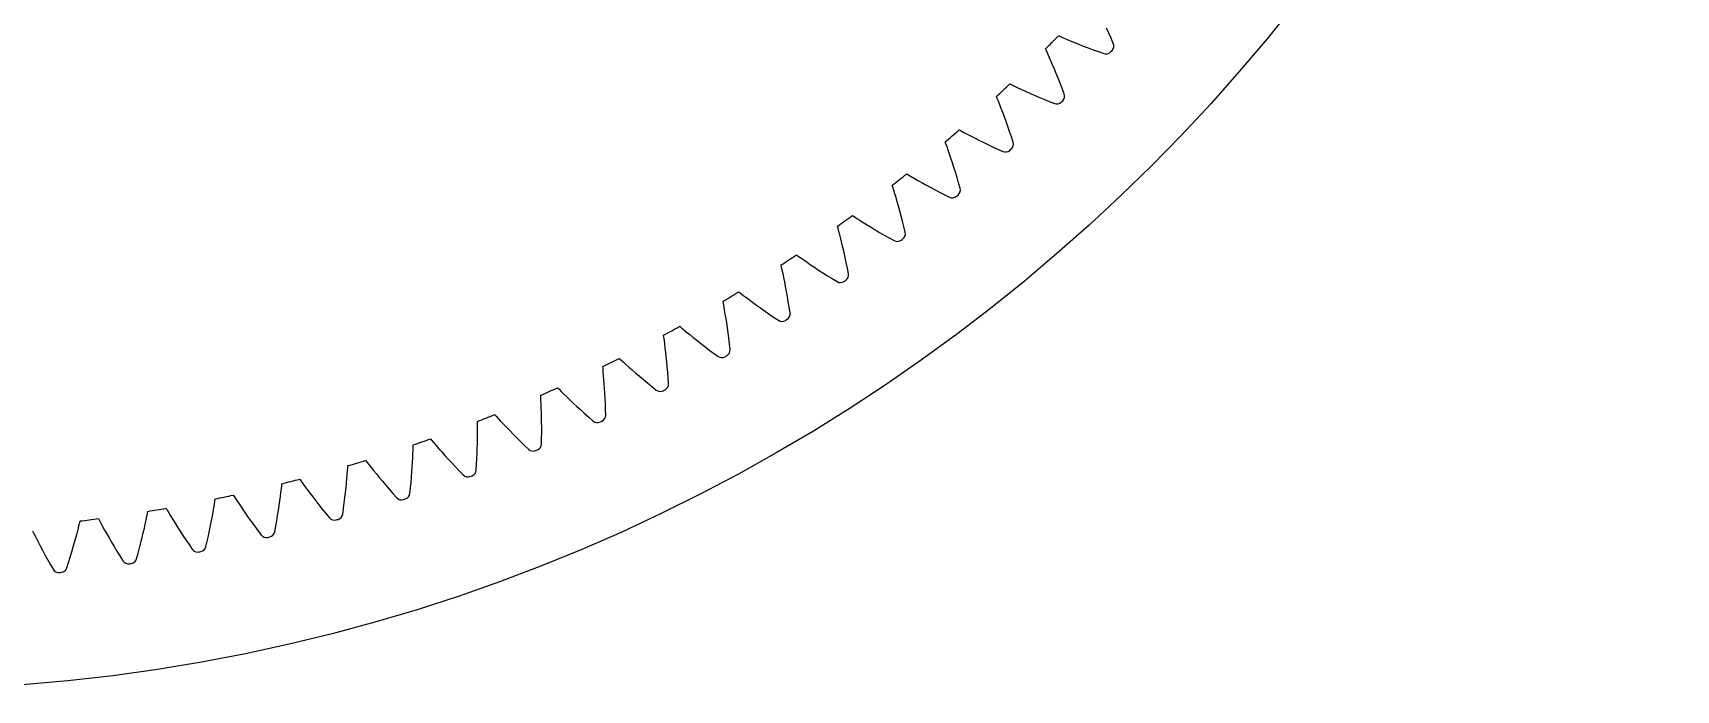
# Model space of a CAD drawing. Header units: millimetres. Extents: x -82 to 82, y -82 to 82.
# Drawn here: x 6.8 to 82.4, y -82.4 to -52.2 of the extents above; entities that cross this region are included whole.
import ezdxf

# ---------------------------------------------------------------- set-up
doc = ezdxf.new("R2010")
doc.units = ezdxf.units.MM

msp = doc.modelspace()

# ---------------------------------------------------------------- linework, layer by layer
at = {"layer": 'outer'}
msp.add_circle((0, 0), 82.428227, dxfattribs=at)
at = {"layer": 'output_ring'}
for p, q in [((56.32638, -52.171796), (56.2258, -51.946476)), ((53.457093, -52.989823), (53.415978, -52.900843)), ((54.0079, -52.296391), (54.097722, -52.335634)), ((54.097722, -52.335634), (54.229525, -52.392505)), ((54.229525, -52.392505), (54.384237, -52.458197)), ((54.384237, -52.458197), (54.556345, -52.529958)), ((54.556345, -52.529958), (54.742964, -52.606243)), ((54.742964, -52.606243), (54.942291, -52.686012)), ((54.942291, -52.686012), (55.15308, -52.768499)), ((55.15308, -52.768499), (55.374419, -52.853105)), ((55.374419, -52.853105), (55.60561, -52.939339)), ((56.428757, -52.406321), (56.32638, -52.171796)), ((56.532985, -52.649156), (56.428757, -52.406321)), ((53.516712, -53.120406), (53.457093, -52.989823)), ((53.585629, -53.273708), (53.516712, -53.120406)), ((53.66098, -53.444275), (53.585629, -53.273708)), ((53.741155, -53.629256), (53.66098, -53.444275)), ((53.825081, -53.826868), (53.741155, -53.629256)), ((55.60561, -52.939339), (55.8461, -53.026788)), ((55.8461, -53.026788), (56.095001, -53.115562)), ((53.911965, -54.035884), (53.825081, -53.826868)), ((54.001188, -54.255402), (53.911965, -54.035884)), ((54.092244, -54.484737), (54.001188, -54.255402)), ((51.191219, -55.181892), (51.153865, -55.091269)), ((51.245317, -55.314858), (51.191219, -55.181892)), ((51.770581, -54.512134), (51.85868, -54.555105)), ((51.85868, -54.555105), (51.987986, -54.617445)), ((51.987986, -54.617445), (52.139811, -54.689558)), ((52.139811, -54.689558), (52.308763, -54.768463)), ((52.308763, -54.768463), (52.492025, -54.852495)), ((52.492025, -54.852495), (52.687836, -54.940541)), ((52.687836, -54.940541), (52.894986, -55.031783)), ((52.894986, -55.031783), (53.112588, -55.125584)), ((53.112588, -55.125584), (53.339965, -55.221423)), ((54.184711, -54.723343), (54.092244, -54.484737)), ((54.278678, -54.97033), (54.184711, -54.723343)), ((51.307754, -55.470911), (51.245317, -55.314858)), ((51.375896, -55.644484), (51.307754, -55.470911)), ((51.448255, -55.83266), (51.375896, -55.644484)), ((51.523832, -56.033614), (51.448255, -55.83266)), ((53.339965, -55.221423), (53.576582, -55.318866)), ((53.576582, -55.318866), (53.821547, -55.417985)), ((49.442438, -56.632245), (49.528661, -56.678867)), ((49.528661, -56.678867), (49.655243, -56.746567)), ((51.601887, -56.246084), (51.523832, -56.033614)), ((51.681839, -56.469146), (51.601887, -56.246084)), ((51.763212, -56.702093), (51.681839, -56.469146)), ((48.835538, -57.277154), (48.802012, -57.185046)), ((48.88402, -57.412268), (48.835538, -57.277154)), ((48.939868, -57.570799), (48.88402, -57.412268)), ((49.655243, -56.746567), (49.803915, -56.824974)), ((49.803915, -56.824974), (49.969414, -56.910886)), ((49.969414, -56.910886), (50.148996, -57.002518)), ((50.148996, -57.002518), (50.340949, -57.098687)), ((50.340949, -57.098687), (50.544096, -57.198523)), ((50.544096, -57.198523), (50.757579, -57.301354)), ((50.757579, -57.301354), (50.980744, -57.406631)), ((50.980744, -57.406631), (51.213073, -57.513897)), ((51.845606, -56.944362), (51.763212, -56.702093)), ((51.929148, -57.195066), (51.845606, -56.944362)), ((49.000681, -57.747074), (48.939868, -57.570799)), ((49.065097, -57.938115), (49.000681, -57.747074)), ((49.132193, -58.142057), (49.065097, -57.938115)), ((49.201282, -58.357609), (49.132193, -58.142057)), ((51.213073, -57.513897), (51.453672, -57.623187)), ((47.027556, -58.653003), (47.111751, -58.703195)), ((47.111751, -58.703195), (47.235387, -58.776136)), ((47.235387, -58.776136), (47.380645, -58.860701)), ((47.380645, -58.860701), (47.542402, -58.953467)), ((47.542402, -58.953467), (47.717989, -59.052539)), ((49.271823, -58.583824), (49.201282, -58.357609)), ((49.34337, -58.819974), (49.271823, -58.583824)), ((49.415546, -59.06548), (49.34337, -58.819974)), ((46.394182, -59.271932), (46.364543, -59.178501)), ((46.436964, -59.408958), (46.394182, -59.271932)), ((46.486125, -59.569689), (46.436964, -59.408958)), ((46.539503, -59.748355), (46.486125, -59.569689)), ((47.717989, -59.052539), (47.905746, -59.156662)), ((47.905746, -59.156662), (48.104535, -59.264918)), ((48.104535, -59.264918), (48.313525, -59.376597)), ((48.313525, -59.376597), (48.532085, -59.491127)), ((48.532085, -59.491127), (48.759718, -59.608028)), ((48.759718, -59.608028), (48.99553, -59.727298)), ((49.488516, -59.319464), (49.415546, -59.06548)), ((46.595862, -59.941926), (46.539503, -59.748355)), ((46.654359, -60.148499), (46.595862, -59.941926)), ((46.714361, -60.366755), (46.654359, -60.148499)), ((46.775367, -60.595726), (46.714361, -60.366755)), ((43.871436, -61.162728), (43.845735, -61.068137)), ((43.908442, -61.301425), (43.871436, -61.162728)), ((44.530172, -60.570864), (44.612191, -60.624537)), ((44.612191, -60.624537), (44.732665, -60.702592)), ((44.732665, -60.702592), (44.874254, -60.793165)), ((44.874254, -60.793165), (45.031984, -60.892624)), ((45.031984, -60.892624), (45.203269, -60.998962)), ((45.203269, -60.998962), (45.386501, -61.110856)), ((45.386501, -61.110856), (45.580581, -61.227341)), ((45.580581, -61.227341), (45.784712, -61.347674)), ((46.836963, -60.834664), (46.775367, -60.595726)), ((46.898794, -61.082978), (46.836963, -60.834664)), ((46.961065, -61.339794), (46.898794, -61.082978)), ((43.950829, -61.464073), (43.908442, -61.301425)), ((43.996678, -61.644818), (43.950829, -61.464073)), ((44.044882, -61.840579), (43.996678, -61.644818)), ((44.094677, -62.04942), (44.044882, -61.840579)), ((45.784712, -61.347674), (45.998284, -61.471256)), ((45.998284, -61.471256), (46.220823, -61.597587)), ((46.220823, -61.597587), (46.451433, -61.726627)), ((41.954667, -62.382463), (42.034367, -62.439524)), ((42.034367, -62.439524), (42.151466, -62.522555)), ((42.151466, -62.522555), (42.289138, -62.618978)), ((42.289138, -62.618978), (42.442565, -62.724955)), ((42.442565, -62.724955), (42.609246, -62.838372)), ((44.145487, -62.269998), (44.094677, -62.04942)), ((44.196852, -62.501322), (44.145487, -62.269998)), ((44.248387, -62.74263), (44.196852, -62.501322)), ((44.299766, -62.993316), (44.248387, -62.74263)), ((41.271724, -62.946223), (41.250007, -62.850639)), ((41.30289, -63.086348), (41.271724, -62.946223)), ((41.338428, -63.250628), (41.30289, -63.086348)), ((41.376669, -63.433134), (41.338428, -63.250628)), ((41.416633, -63.630743), (41.376669, -63.433134)), ((42.609246, -62.838372), (42.787632, -62.95784)), ((42.787632, -62.95784), (42.976665, -63.082351)), ((42.976665, -63.082351), (43.175577, -63.211127)), ((43.175577, -63.211127), (43.383787, -63.343544)), ((43.383787, -63.343544), (43.60084, -63.479082)), ((43.60084, -63.479082), (43.825844, -63.617666)), ((44.351228, -63.252514), (44.299766, -62.993316)), ((39.305559, -64.084622), (39.3828, -64.14497)), ((39.3828, -64.14497), (39.496319, -64.232833)), ((39.496319, -64.232833), (39.629833, -64.334936)), ((41.457639, -63.841486), (41.416633, -63.630743)), ((41.499167, -64.063998), (41.457639, -63.841486)), ((41.5408, -64.29727), (41.499167, -64.063998)), ((38.599608, -64.619288), (38.581912, -64.522879)), ((38.624878, -64.760596), (38.599608, -64.619288)), ((38.653506, -64.92622), (38.624878, -64.760596)), ((38.684071, -65.110168), (38.653506, -64.92622)), ((39.629833, -64.334936), (39.778687, -64.447244)), ((39.778687, -64.447244), (39.940473, -64.567542)), ((39.940473, -64.567542), (40.113699, -64.694376)), ((40.113699, -64.694376), (40.297352, -64.826693)), ((40.297352, -64.826693), (40.490697, -64.963685)), ((40.490697, -64.963685), (40.693179, -65.104705)), ((41.582185, -64.540525), (41.5408, -64.29727)), ((41.623022, -64.793142), (41.582185, -64.540525)), ((41.663584, -65.054268), (41.623022, -64.793142)), ((36.587496, -65.674355), (36.662142, -65.737885)), ((36.662142, -65.737885), (36.771882, -65.830424)), ((38.715724, -65.309277), (38.684071, -65.110168)), ((38.747869, -65.521552), (38.715724, -65.309277)), ((38.780044, -65.745607), (38.747869, -65.521552)), ((38.811871, -65.980419), (38.780044, -65.745607)), ((40.693179, -65.104705), (40.904367, -65.249214)), ((40.904367, -65.249214), (41.12337, -65.397098)), ((35.859774, -66.17899), (35.846131, -66.081924)), ((35.879105, -66.321232), (35.859774, -66.17899)), ((35.900772, -66.48791), (35.879105, -66.321232)), ((35.923607, -66.672976), (35.900772, -66.48791)), ((36.771882, -65.830424), (36.901003, -65.938028)), ((36.901003, -65.938028), (37.045024, -66.056472)), ((37.045024, -66.056472), (37.20163, -66.183439)), ((37.20163, -66.183439), (37.369394, -66.317415)), ((37.369394, -66.317415), (37.547344, -66.457307)), ((37.547344, -66.457307), (37.734783, -66.602276)), ((38.843034, -66.225193), (38.811871, -65.980419)), ((38.873256, -66.479298), (38.843034, -66.225193)), ((38.902848, -66.741894), (38.873256, -66.479298)), ((33.805246, -67.148873), (33.877166, -67.215473)), ((33.877166, -67.215473), (33.982935, -67.312526)), ((35.946896, -66.873235), (35.923607, -66.672976)), ((35.970123, -67.086671), (35.946896, -66.873235)), ((35.992887, -67.311877), (35.970123, -67.086671)), ((37.734783, -66.602276), (37.931182, -66.751651)), ((37.931182, -66.751651), (38.136133, -66.904876)), ((38.136133, -66.904876), (38.348751, -67.061802)), ((33.057031, -67.622591), (33.047464, -67.525039)), ((33.070388, -67.765518), (33.057031, -67.622591)), ((33.085057, -67.932957), (33.070388, -67.765518)), ((33.100122, -68.118817), (33.085057, -67.932957)), ((33.982935, -67.312526), (34.107437, -67.425443)), ((34.107437, -67.425443), (34.246371, -67.549814)), ((34.246371, -67.549814), (34.397523, -67.683228)), ((34.397523, -67.683228), (34.559529, -67.824111)), ((34.559529, -67.824111), (34.731466, -67.971332)), ((34.731466, -67.971332), (34.912669, -68.124023)), ((36.014853, -67.547815), (35.992887, -67.311877)), ((36.035739, -67.79368), (36.014853, -67.547815)), ((36.055294, -68.048828), (36.035739, -67.79368)), ((30.96369, -68.505589), (31.032758, -68.575142)), ((31.032758, -68.575142), (31.13437, -68.676539)), ((31.13437, -68.676539), (31.254034, -68.794571)), ((31.254034, -68.794571), (31.387639, -68.92465)), ((33.115004, -68.319876), (33.100122, -68.118817)), ((33.129273, -68.534097), (33.115004, -68.319876)), ((33.142586, -68.760059), (33.129273, -68.534097)), ((33.154653, -68.99671), (33.142586, -68.760059)), ((34.912669, -68.124023), (35.102641, -68.281491)), ((35.102641, -68.281491), (35.300996, -68.443165)), ((35.300996, -68.443165), (35.506856, -68.608856)), ((36.073863, -68.312432), (36.055294, -68.048828)), ((30.196294, -68.94756), (30.190821, -68.849692)), ((30.203655, -69.09092), (30.196294, -68.94756)), ((30.211298, -69.258827), (30.203655, -69.09092)), ((30.218567, -69.445154), (30.211298, -69.258827)), ((30.225017, -69.64666), (30.218567, -69.445154)), ((31.387639, -68.92465), (31.533072, -69.064277)), ((31.533072, -69.064277), (31.689036, -69.211821)), ((31.689036, -69.211821), (31.854656, -69.366112)), ((31.854656, -69.366112), (32.029307, -69.526257)), ((32.029307, -69.526257), (32.212518, -69.691543)), ((33.165225, -69.243233), (33.154653, -68.99671)), ((33.174078, -69.498976), (33.165225, -69.243233)), ((33.181593, -69.763127), (33.174078, -69.498976)), ((27.282582, -70.151571), (27.281212, -70.05356)), ((27.283933, -70.295113), (27.282582, -70.151571)), ((27.284539, -70.463193), (27.283933, -70.295113)), ((28.067814, -69.742122), (28.133908, -69.814507)), ((28.133908, -69.814507), (28.231185, -69.92007)), ((28.231185, -69.92007), (28.345801, -70.043009)), ((28.345801, -70.043009), (28.473842, -70.178569)), ((28.473842, -70.178569), (28.6133, -70.324164)), ((30.230303, -69.861291), (30.225017, -69.64666)), ((30.234142, -70.087612), (30.230303, -69.861291)), ((30.236289, -70.324561), (30.234142, -70.087612)), ((32.212518, -69.691543), (32.403928, -69.861381)), ((32.403928, -69.861381), (32.60267, -70.035547)), ((25.122696, -70.856305), (25.185702, -70.931393)), ((25.185702, -70.931393), (25.278473, -71.040937)), ((25.278473, -71.040937), (25.387841, -71.168569)), ((27.278299, -71.065924), (27.282005, -70.851261)), ((27.282005, -70.851261), (27.283999, -70.649661)), ((27.283999, -70.649661), (27.284539, -70.463193)), ((28.6133, -70.324164), (28.762949, -70.478109)), ((28.762949, -70.478109), (28.921963, -70.639201)), ((28.921963, -70.639201), (29.089754, -70.806519)), ((29.089754, -70.806519), (29.265884, -70.979332)), ((29.265884, -70.979332), (29.450014, -71.157036)), ((30.23111, -71.091434), (30.234664, -70.8272)), ((30.234664, -70.8272), (30.236527, -70.57131)), ((30.236527, -70.57131), (30.236289, -70.324561)), ((24.291131, -71.931564), (24.301566, -71.730225)), ((24.301566, -71.730225), (24.309914, -71.543942)), ((24.309914, -71.543942), (24.316347, -71.375985)), ((24.316347, -71.375985), (24.321008, -71.232512)), ((24.321008, -71.232512), (24.323744, -71.13453)), ((25.387841, -71.168569), (25.510092, -71.309372)), ((25.510092, -71.309372), (25.643331, -71.460678)), ((25.643331, -71.460678), (25.786402, -71.620755)), ((25.786402, -71.620755), (25.938531, -71.788365)), ((25.938531, -71.788365), (26.099168, -71.962562)), ((27.242207, -72.031169), (27.254785, -71.775582)), ((27.254785, -71.775582), (27.264879, -71.529038)), ((27.264879, -71.529038), (27.272657, -71.292208)), ((27.272657, -71.292208), (27.278299, -71.065924)), ((29.450014, -71.157036), (29.641288, -71.339373)), ((21.276499, -72.684949), (21.292641, -72.49918)), ((21.292641, -72.49918), (21.306101, -72.331639)), ((21.306101, -72.331639), (21.316766, -72.188487)), ((21.316766, -72.188487), (21.323603, -72.090705)), ((22.133506, -71.846181), (22.193311, -71.923842)), ((22.193311, -71.923842), (22.281413, -72.037175)), ((22.281413, -72.037175), (22.385341, -72.169274)), ((22.385341, -72.169274), (22.501589, -72.315073)), ((22.501589, -72.315073), (22.628375, -72.471826)), ((22.628375, -72.471826), (22.764617, -72.637754)), ((24.245638, -72.60803), (24.263326, -72.371733)), ((24.263326, -72.371733), (24.278439, -72.145884)), ((24.278439, -72.145884), (24.291131, -71.931564)), ((26.099168, -71.962562), (26.267906, -72.142599)), ((26.267906, -72.142599), (26.444434, -72.327858)), ((26.444434, -72.327858), (26.627904, -72.518044)), ((27.227592, -72.295022), (27.242207, -72.031169)), ((18.214106, -73.51216), (18.238013, -73.327229)), ((18.238013, -73.327229), (18.258478, -73.160399)), ((18.258478, -73.160399), (18.275128, -73.017819)), ((18.275128, -73.017819), (18.286053, -72.920409)), ((19.105485, -72.710015), (19.161986, -72.790112)), ((19.161986, -72.790112), (19.245265, -72.907035)), ((19.245265, -72.907035), (19.343569, -73.04337)), ((19.343569, -73.04337), (19.45361, -73.193909)), ((19.45361, -73.193909), (19.573721, -73.355834)), ((21.183862, -73.559642), (21.21143, -73.324293)), ((21.21143, -73.324293), (21.235987, -73.099275)), ((21.235987, -73.099275), (21.257642, -72.885675)), ((21.257642, -72.885675), (21.276499, -72.684949)), ((22.764617, -72.637754), (22.909594, -72.811587)), ((22.909594, -72.811587), (23.062796, -72.992359)), ((23.062796, -72.992359), (23.223847, -73.179303)), ((23.223847, -73.179303), (23.392461, -73.371792)), ((24.176308, -73.37178), (24.201959, -73.10877)), ((24.201959, -73.10877), (24.225229, -72.853934)), ((24.225229, -72.853934), (24.245638, -72.60803)), ((12.954262, -74.053716), (13.003862, -74.138261)), ((15.11976, -74.210405), (15.151389, -74.026637)), ((15.151389, -74.026637), (15.178822, -73.860811)), ((15.178822, -73.860811), (15.201429, -73.719053)), ((15.201429, -73.719053), (15.216423, -73.622186)), ((16.043947, -73.44629), (16.097044, -73.528684)), ((16.097044, -73.528684), (16.175354, -73.648991)), ((16.175354, -73.648991), (16.267863, -73.789323)), ((16.267863, -73.789323), (16.371503, -73.944338)), ((16.371503, -73.944338), (16.484728, -74.111151)), ((18.122321, -74.148218), (18.156279, -73.924425)), ((18.156279, -73.924425), (18.18686, -73.711919)), ((18.18686, -73.711919), (18.214106, -73.51216)), ((19.573721, -73.355834), (19.702895, -73.527322)), ((19.702895, -73.527322), (19.840465, -73.707073)), ((19.840465, -73.707073), (19.985963, -73.894102)), ((19.985963, -73.894102), (20.139044, -74.087626)), ((20.139044, -74.087626), (20.29945, -74.287007)), ((21.08261, -74.319819), (21.119252, -74.058115)), ((21.119252, -74.058115), (21.153173, -73.804476)), ((21.153173, -73.804476), (21.183862, -73.559642)), ((23.392461, -73.371792), (23.567807, -73.569494)), ((8.945075, -74.871901), (8.979464, -74.732532)), ((8.979464, -74.732532), (9.002511, -74.63726)), ((9.841851, -74.531227), (9.887868, -74.617774)), ((9.887868, -74.617774), (9.955836, -74.744213)), ((9.955836, -74.744213), (10.036278, -74.891794)), ((11.955022, -74.975238), (11.998888, -74.778459)), ((11.998888, -74.778459), (12.038185, -74.596178)), ((12.038185, -74.596178), (12.072538, -74.431645)), ((12.072538, -74.431645), (12.101061, -74.290958)), ((12.101061, -74.290958), (12.120098, -74.194805)), ((13.003862, -74.138261), (13.077066, -74.261742)), ((13.077066, -74.261742), (13.163617, -74.405825)), ((13.163617, -74.405825), (13.260675, -74.565044)), ((13.260675, -74.565044), (13.366815, -74.736451)), ((13.366815, -74.736451), (13.481186, -74.918147)), ((14.954255, -75.074278), (15.001419, -74.842061)), ((15.001419, -74.842061), (15.044719, -74.619887)), ((15.044719, -74.619887), (15.084173, -74.408848)), ((15.084173, -74.408848), (15.11976, -74.210405)), ((16.484728, -74.111151), (16.606607, -74.287898)), ((16.606607, -74.287898), (16.73653, -74.473252)), ((16.73653, -74.473252), (16.874068, -74.666209)), ((16.874068, -74.666209), (17.018911, -74.865974)), ((17.999495, -74.877535), (18.044007, -74.62554)), ((18.044007, -74.62554), (18.084922, -74.382206)), ((18.084922, -74.382206), (18.122321, -74.148218)), ((20.29945, -74.287007), (20.466363, -74.491879)), ((6.81714, -75.095556), (6.891331, -75.246376)), ((6.891331, -75.246376), (6.974726, -75.413158)), ((6.974726, -75.413158), (7.066151, -75.592846)), ((7.066151, -75.592846), (7.164917, -75.783475)), ((8.747924, -75.617094), (8.804898, -75.410097)), ((8.804898, -75.410097), (8.856966, -75.215327)), ((8.856966, -75.215327), (8.903862, -75.034851)), ((8.903862, -75.034851), (8.945075, -74.871901)), ((10.036278, -74.891794), (10.126583, -75.054937)), ((10.126583, -75.054937), (10.225452, -75.230639)), ((10.225452, -75.230639), (10.332115, -75.416965)), ((10.332115, -75.416965), (10.446072, -75.612541)), ((11.797353, -75.634644), (11.8542, -75.404606)), ((11.8542, -75.404606), (11.906766, -75.18444)), ((11.906766, -75.18444), (11.955022, -74.975238)), ((13.481186, -74.918147), (13.603233, -75.108779)), ((13.603233, -75.108779), (13.73257, -75.307327)), ((13.73257, -75.307327), (13.868921, -75.512982)), ((13.868921, -75.512982), (14.01208, -75.725087)), ((14.789748, -75.823317), (14.848161, -75.565596)), ((14.848161, -75.565596), (14.903186, -75.315686)), ((14.903186, -75.315686), (14.954255, -75.074278)), ((17.018911, -74.865974), (17.170827, -75.071898)), ((17.170827, -75.071898), (17.329014, -75.283579)), ((17.951926, -75.137476), (17.999495, -74.877535)), ((7.164917, -75.783475), (7.270584, -75.983652)), ((7.270584, -75.983652), (7.382854, -76.192325)), ((7.382854, -76.192325), (7.501517, -76.408669)), ((8.47292, -76.543039), (8.548665, -76.298609)), ((8.548665, -76.298609), (8.619755, -76.062322)), ((8.619755, -76.062322), (8.686185, -75.834866)), ((8.686185, -75.834866), (8.747924, -75.617094)), ((10.446072, -75.612541), (10.566981, -75.81633)), ((10.566981, -75.81633), (10.6946, -76.027515)), ((10.6946, -76.027515), (10.828752, -76.245428)), ((10.828752, -76.245428), (10.968672, -76.469603)), ((11.601624, -76.376137), (11.670778, -76.121088)), ((11.670778, -76.121088), (11.73622, -75.873702)), ((11.73622, -75.873702), (11.797353, -75.634644)), ((14.01208, -75.725087), (14.161265, -75.943206)), ((7.501517, -76.408669), (7.626426, -76.632009)), ((7.626426, -76.632009), (7.756835, -76.861847)), ((8.393147, -76.794968), (8.47292, -76.543039))]:
    msp.add_line(p, q, dxfattribs=at)
for centre, radius, start, end in [((0, 0), 75.178227, 315.277612, 315.922388), ((56.255849, -52.76403), 0.3, 316.834511, 22.51415), ((56.192246, -52.83176), 0.3, 251.08585, 316.765489), ((0, 0), 77.428227, 316.765489, 316.834511), ((0, 0), 75.178227, 312.877612, 313.522388), ((53.996975, -55.073497), 0.3, 314.434511, 20.11415), ((53.930591, -55.138505), 0.3, 248.68585, 314.365489), ((0, 0), 77.428227, 314.365489, 314.434511), ((0, 0), 75.178227, 310.477612, 311.122388), ((51.643372, -57.286347), 0.3, 312.034511, 17.71415), ((51.574324, -57.348518), 0.3, 246.28585, 311.965489), ((0, 0), 77.428227, 311.965489, 312.034511), ((0, 0), 75.178227, 308.077612, 308.722388), ((49.127578, -59.457922), 0.3, 243.88585, 309.565489), ((0, 0), 77.428227, 309.565489, 309.634511), ((49.199169, -59.398697), 0.3, 309.634511, 15.31415), ((0, 0), 75.178227, 305.677612, 306.322388), ((46.594645, -61.463017), 0.3, 241.48585, 307.165489), ((0, 0), 77.428227, 307.165489, 307.234511), ((46.668653, -61.406842), 0.3, 307.234511, 12.91415), ((0, 0), 75.178227, 303.277612, 303.922388), ((44.056265, -63.307258), 0.3, 304.834511, 10.51415), ((0, 0), 75.178227, 300.877612, 301.522388), ((43.97997, -63.360284), 0.3, 239.08585, 304.765489), ((0, 0), 77.428227, 304.765489, 304.834511), ((0, 0), 75.178227, 298.477612, 299.122388), ((41.288139, -65.146397), 0.3, 236.68585, 302.365489), ((0, 0), 77.428227, 302.365489, 302.434511), ((41.366588, -65.096611), 0.3, 302.434511, 8.11415), ((0, 0), 75.178227, 296.077612, 296.722388), ((38.523874, -66.81822), 0.3, 234.28585, 299.965489), ((0, 0), 77.428227, 299.965489, 300.034511), ((38.604339, -66.771763), 0.3, 300.034511, 5.71415), ((0, 0), 75.178227, 293.677612, 294.322388), ((35.692025, -68.372822), 0.3, 231.88585, 297.565489), ((0, 0), 77.428227, 297.565489, 297.634511), ((35.774365, -68.329775), 0.3, 297.634511, 3.31415), ((0, 0), 75.178227, 291.277612, 291.922388), ((32.797561, -69.807474), 0.3, 229.48585, 295.165489), ((0, 0), 77.428227, 295.165489, 295.234511), ((32.881631, -69.767913), 0.3, 295.234511, 0.91415), ((0, 0), 75.178227, 288.877612, 289.522388), ((29.845558, -71.11966), 0.3, 227.08585, 292.765489), ((0, 0), 77.428227, 292.765489, 292.834511), ((29.931211, -71.083655), 0.3, 292.834511, 358.51415), ((0, 0), 75.178227, 286.477612, 287.122388), ((26.841196, -72.307078), 0.3, 224.68585, 290.365489), ((0, 0), 77.428227, 290.365489, 290.434511), ((26.928282, -72.274691), 0.3, 290.434511, 356.11415), ((0, 0), 75.178227, 284.077612, 284.722388), ((0, 0), 75.178227, 279.277612, 279.922388), ((0, 0), 75.178227, 281.677612, 282.322388), ((23.789746, -73.367645), 0.3, 222.28585, 287.965489), ((0, 0), 77.428227, 287.965489, 288.034511), ((23.878111, -73.338934), 0.3, 288.034511, 353.71415), ((0, 0), 75.178227, 276.877612, 277.522388), ((20.69656, -74.299501), 0.3, 219.88585, 285.565489), ((0, 0), 77.428227, 285.565489, 285.634511), ((20.78605, -74.274514), 0.3, 285.634511, 351.31415), ((17.567065, -75.101009), 0.3, 217.48585, 283.165489), ((0, 0), 77.428227, 283.165489, 283.234511), ((17.657524, -75.079793), 0.3, 283.234511, 348.91415), ((14.406752, -75.770765), 0.3, 215.08585, 280.765489), ((0, 0), 77.428227, 280.765489, 280.834511), ((14.49802, -75.753355), 0.3, 280.834511, 346.51415), ((8.015892, -76.710553), 0.3, 210.28585, 275.965489), ((0, 0), 77.428227, 275.965489, 276.034511), ((8.108296, -76.700841), 0.3, 276.034511, 341.71415), ((11.221165, -76.307594), 0.3, 212.68585, 278.365489), ((0, 0), 77.428227, 278.365489, 278.434511), ((11.313081, -76.294021), 0.3, 278.434511, 344.11415)]:
    msp.add_arc(centre, radius, start, end, dxfattribs=at)

doc.saveas('drawing.dxf')
